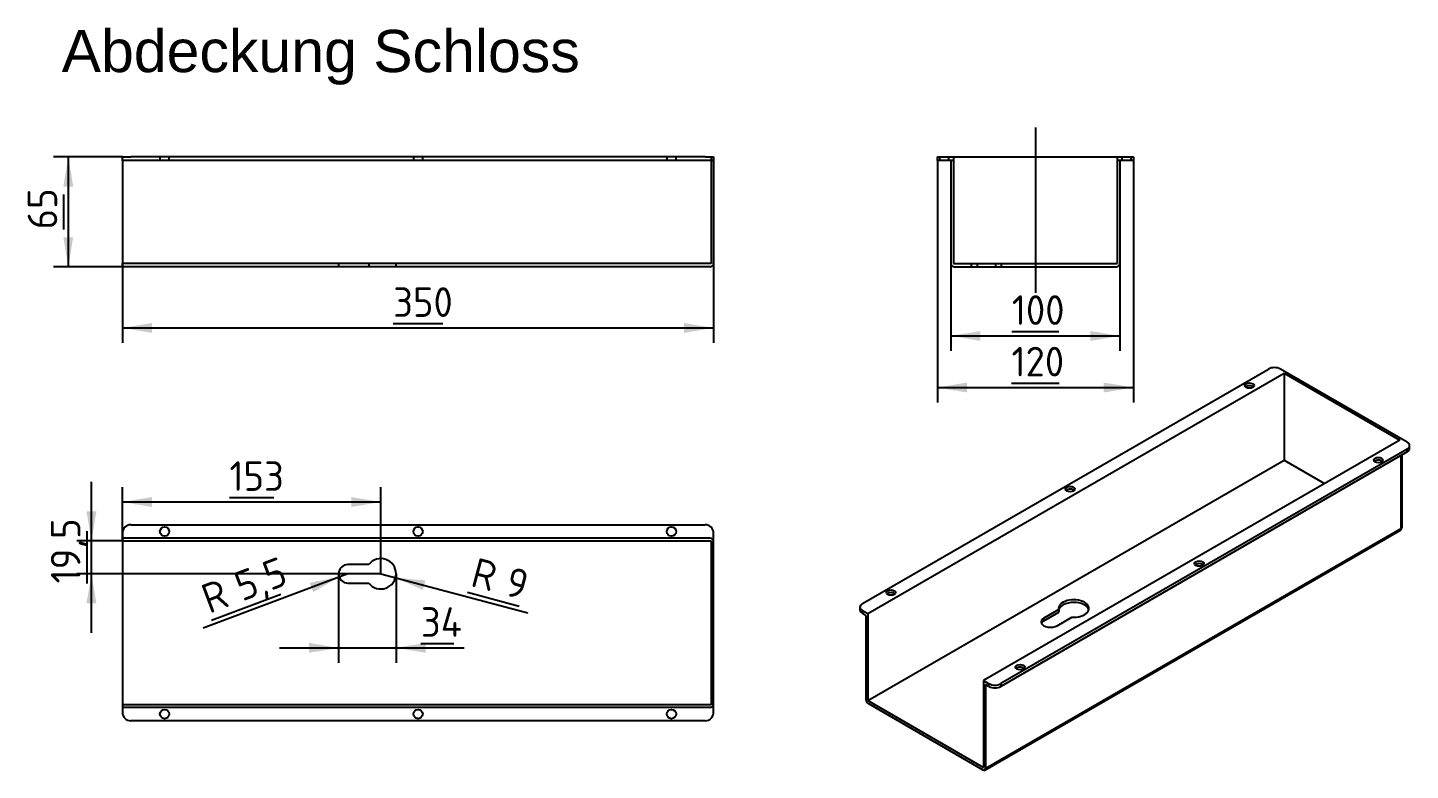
# Model space of a CAD drawing. Header units: millimetres. Extents: x 28 to 832, y 30 to 567.
# Drawn here: x 48.4 to 212.1, y 49.6 to 137.5 of the extents above; entities that cross this region are included whole.
import ezdxf
from ezdxf.enums import TextEntityAlignment as Align
from ezdxf.lldxf.tags import DXFTag

# ---------------------------------------------------------------- set-up
doc = ezdxf.new("R2010")
doc.units = ezdxf.units.MM
doc.layers.add('ABDECKUNG_SCHLOS', color=7, linetype='Continuous')
doc.layers.add('Default', color=7, linetype='Continuous')
doc.styles.add('SEACAD_arial_ttfI', font='arial.ttf', dxfattribs={"height": 0.2})
doc.styles.add('SEACAD_seiso_ttf', font='seiso.ttf', dxfattribs={"height": 0.2})
tags = doc.linetypes.add('CENTER2', pattern=[1.125, 0.75, -0.125, 0.125, -0.125]).pattern_tags.tags
tags[10:11] = [DXFTag(74, 4), DXFTag(75, 0), DXFTag(340, '0'), DXFTag(46, 0.0), DXFTag(50, 0.0), DXFTag(44, 0.0), DXFTag(45, 0.0)]
tags[8:9] = [DXFTag(74, 4), DXFTag(75, 0), DXFTag(340, '0'), DXFTag(46, 0.0), DXFTag(50, 0.0), DXFTag(44, 0.0), DXFTag(45, 0.0)]
tags[6:7] = [DXFTag(74, 4), DXFTag(75, 0), DXFTag(340, '0'), DXFTag(46, 0.0), DXFTag(50, 0.0), DXFTag(44, 0.0), DXFTag(45, 0.0)]
tags[4:5] = [DXFTag(74, 4), DXFTag(75, 0), DXFTag(340, '0'), DXFTag(46, 0.0), DXFTag(50, 0.0), DXFTag(44, 0.0), DXFTag(45, 0.0)]
tags = doc.linetypes.add('HIDDEN2', pattern=[0.1875, 0.125, -0.0625]).pattern_tags.tags
tags[6:7] = [DXFTag(74, 4), DXFTag(75, 0), DXFTag(340, '0'), DXFTag(46, 0.0), DXFTag(50, 0.0), DXFTag(44, 0.0), DXFTag(45, 0.0)]
tags[4:5] = [DXFTag(74, 4), DXFTag(75, 0), DXFTag(340, '0'), DXFTag(46, 0.0), DXFTag(50, 0.0), DXFTag(44, 0.0), DXFTag(45, 0.0)]

# ---------------------------------------------------------------- blocks, each defined once
blk = doc.blocks.new('SEANNOT_GROUP25')
at = {"layer": 'Default', "color": 7, "linetype": 'CENTER2', "ltscale": 25.4}
blk.add_line((167.68, 125.71), (167.68, 106.11), dxfattribs=at)
blk = doc.blocks.new('SE35')
at = {"layer": 'ABDECKUNG_SCHLOS', "color": 7, "linetype": 'Continuous', "ltscale": 25.4}
for p, q in [((59.59, 121.81), (59.59, 122.21)), ((59.59, 122.21), (60.59, 122.21)), ((59.59, 121.81), (59.59, 109.61)), ((60.59, 121.81), (59.59, 121.81)), ((128.59, 122.21), (60.59, 122.21)), ((128.59, 121.81), (60.59, 121.81)), ((128.59, 122.21), (129.59, 122.21)), ((129.59, 121.81), (128.59, 121.81)), ((129.59, 122.21), (129.59, 121.81)), ((129.59, 121.81), (129.59, 109.61)), ((59.59, 109.21), (59.59, 109.61)), ((129.19, 109.21), (59.59, 109.21))]:
    blk.add_line(p, q, dxfattribs=at)
at = {"layer": 'ABDECKUNG_SCHLOS', "color": 7, "linetype": 'HIDDEN2', "ltscale": 25.4}
for p, q in [((64.04, 122.21), (64.04, 121.81)), ((65.14, 121.81), (65.14, 122.21)), ((94.04, 122.21), (94.04, 121.81)), ((95.14, 121.81), (95.14, 122.21)), ((124.04, 122.21), (124.04, 121.81)), ((125.14, 121.81), (125.14, 122.21)), ((129.29, 122.21), (129.29, 109.61)), ((129.29, 109.61), (59.59, 109.61)), ((85.19, 109.61), (85.19, 109.21)), ((88.76, 109.61), (88.76, 109.21)), ((91.99, 109.21), (91.99, 109.61))]:
    blk.add_line(p, q, dxfattribs=at)
at = {"layer": 'ABDECKUNG_SCHLOS', "color": 7, "linetype": 'Continuous', "ltscale": 25.4}
blk.add_arc((129.19, 109.61), 0.4, 270, 360, dxfattribs=at)
blk = doc.blocks.new('SE36')
at = {"layer": 'ABDECKUNG_SCHLOS', "color": 7, "linetype": 'Continuous', "ltscale": 25.4}
for p, q in [((60.59, 78.68), (128.59, 78.68)), ((59.59, 77.68), (59.59, 76.78)), ((129.59, 56.48), (129.59, 77.68)), ((59.59, 76.78), (59.59, 57.38)), ((59.59, 76.78), (129.29, 76.78)), ((129.29, 76.78), (129.29, 57.38)), ((88.76, 73.98), (86.29, 73.98)), ((86.29, 71.78), (88.76, 71.78)), ((129.29, 57.38), (59.59, 57.38)), ((59.59, 57.38), (59.59, 56.48)), ((128.59, 55.48), (60.59, 55.48))]:
    blk.add_line(p, q, dxfattribs=at)
at = {"layer": 'ABDECKUNG_SCHLOS', "color": 7, "linetype": 'HIDDEN2', "ltscale": 25.4}
for p, q in [((129.19, 77.08), (59.59, 77.08)), ((59.59, 57.08), (129.19, 57.08))]:
    blk.add_line(p, q, dxfattribs=at)
at = {"layer": 'ABDECKUNG_SCHLOS', "color": 7, "linetype": 'Continuous', "ltscale": 25.4}
for centre in [(64.59, 77.88), (94.59, 77.88), (124.59, 77.88), (64.59, 56.28), (94.59, 56.28), (124.59, 56.28)]:
    blk.add_circle(centre, 0.55, dxfattribs=at)
for centre, radius, start, end in [((60.59, 77.68), 1, 90, 180), ((128.59, 77.68), 1, 0, 90), ((86.29, 72.88), 1.1, 90, 270), ((90.19, 72.88), 1.8, 217.6699, 142.3301), ((60.59, 56.48), 1, 180, 270), ((128.59, 56.48), 1, 270, 360)]:
    blk.add_arc(centre, radius, start, end, dxfattribs=at)
at = {"layer": 'ABDECKUNG_SCHLOS', "color": 7, "linetype": 'HIDDEN2', "ltscale": 25.4}
for centre, start, end in [((129.19, 76.68), 0, 90), ((129.19, 57.48), 270, 360)]:
    blk.add_arc(centre, 0.4, start, end, dxfattribs=at)
blk = doc.blocks.new('SE37')
at = {"layer": 'ABDECKUNG_SCHLOS', "color": 7, "linetype": 'Continuous', "ltscale": 25.4}
for p, q in [((156.08, 121.81), (156.08, 122.21)), ((156.08, 122.21), (157.08, 122.21)), ((157.08, 121.81), (156.08, 121.81)), ((157.08, 122.21), (157.98, 122.21)), ((157.68, 121.81), (157.08, 121.81)), ((157.68, 121.81), (157.68, 109.61)), ((157.98, 122.21), (157.98, 109.61)), ((157.98, 122.21), (177.38, 122.21)), ((177.38, 122.21), (177.38, 109.61)), ((177.38, 122.21), (178.28, 122.21)), ((177.68, 121.81), (177.68, 109.61)), ((178.28, 121.81), (177.68, 121.81)), ((178.28, 122.21), (179.28, 122.21)), ((179.28, 121.81), (178.28, 121.81)), ((179.28, 122.21), (179.28, 121.81)), ((157.98, 109.61), (177.38, 109.61)), ((158.08, 109.21), (177.28, 109.21))]:
    blk.add_line(p, q, dxfattribs=at)
at = {"layer": 'ABDECKUNG_SCHLOS', "color": 7, "linetype": 'HIDDEN2', "ltscale": 25.4}
for p, q in [((156.33, 122.21), (156.33, 121.81)), ((157.43, 121.81), (157.43, 122.21)), ((158.08, 121.81), (157.68, 121.81)), ((177.68, 121.81), (177.28, 121.81)), ((177.93, 122.21), (177.93, 121.81)), ((179.03, 121.81), (179.03, 122.21)), ((160.08, 109.61), (160.08, 109.21)), ((160.78, 109.61), (160.78, 109.21)), ((162.98, 109.61), (162.98, 109.21)), ((163.68, 109.21), (163.68, 109.61))]:
    blk.add_line(p, q, dxfattribs=at)
at = {"layer": 'ABDECKUNG_SCHLOS', "color": 7, "linetype": 'Continuous', "ltscale": 25.4}
for centre, start, end in [((158.08, 109.61), 180, 270), ((177.28, 109.61), 270, 360)]:
    blk.add_arc(centre, 0.4, start, end, dxfattribs=at)
blk = doc.blocks.new('SE38')
at = {"layer": 'ABDECKUNG_SCHLOS', "color": 7, "linetype": 'Continuous', "ltscale": 25.4}
for p, q in [((147.2, 69.35), (195.28, 97.11)), ((147.83, 68.16), (197.12, 96.62)), ((211.69, 88.45), (196.7, 97.11)), ((197.12, 96.62), (197.12, 86.33)), ((197.12, 96.62), (210.84, 88.7)), ((210.84, 88.7), (161.55, 60.24)), ((211.69, 87.64), (163.6, 59.88)), ((211.69, 87.31), (163.6, 59.55)), ((210.98, 78.25), (210.98, 86.9)), ((211.1, 78.41), (211.1, 86.97)), ((211.69, 87.31), (211.69, 87.64)), ((211.98, 87.72), (211.98, 88.04)), ((147.83, 57.87), (197.12, 86.33)), ((197.12, 86.33), (201.93, 83.55)), ((161.68, 49.65), (210.9, 78.06)), ((161.76, 49.83), (210.98, 78.25)), ((146.91, 68.94), (146.91, 68.61)), ((147.2, 68.53), (147.83, 68.16)), ((147.2, 68.53), (147.2, 68.2)), ((147.62, 67.96), (147.2, 68.2)), ((147.62, 67.96), (147.62, 58)), ((147.83, 68.16), (147.83, 57.87)), ((170.44, 68.64), (168.69, 67.63)), ((168.69, 67.31), (170.44, 68.32)), ((168.69, 67.63), (168.69, 67.31)), ((170.25, 66.73), (172, 67.74)), ((170.44, 68.64), (170.44, 68.32)), ((161.55, 60.24), (161.55, 49.95)), ((161.55, 60.24), (162.19, 59.88)), ((161.76, 59.79), (161.76, 49.83)), ((162.19, 59.55), (161.76, 59.79)), ((162.19, 59.55), (162.19, 59.88)), ((163.6, 59.88), (163.6, 59.55)), ((147.83, 57.87), (161.55, 49.95)), ((147.91, 57.51), (161.48, 49.67))]:
    blk.add_line(p, q, dxfattribs=at)
blk.add_arc((210.7, 78.41), 0.4, 300, 360, dxfattribs=at)
for centre, major_axis, start_param, end_param in [((195.99, 96.7), (1, 0), 0.785398, 2.356194), ((193.02, 94.82), (-0.55, 0), 3.681737, 5.743041), ((210.98, 88.04), (-1, 0), 2.356194, 3.926991), ((210.98, 87.72), (-1, 0), 2.356194, 3.141593), ((208.29, 86), (-0.55, 0), 3.681737, 5.743041), ((171.81, 82.57), (-0.55, 0), 3.681737, 5.743041), ((210.7, 78.41), (-0.2, 0.346), 3.141593, 3.926991), ((210.7, 78.41), (-0.4, 0), 2.356194, 3.141593), ((187.08, 73.76), (-0.55, 0), 3.681737, 5.743041), ((150.59, 70.33), (-0.55, 0), 3.681737, 5.743041), ((147.91, 68.94), (1, 0), 2.356194, 3.926991), ((172.23, 68.77), (-1.8, 0), 1.442862, 6.41112), ((172.23, 68.45), (1.8, 0), 0.157789, 3.013658), ((147.91, 68.61), (1, 0), 3.141593, 3.926991), ((169.47, 67.18), (1.1, 0), 2.356194, 5.497787), ((169.47, 66.86), (1.1, 0), 2.356194, 2.881542), ((165.87, 61.51), (-0.55, 0), 3.681737, 5.743041), ((162.9, 60.28), (-1, 0), 0.785398, 2.356194), ((162.9, 59.96), (1, 0), 3.926991, 5.497787), ((147.91, 57.83), (-0.2, 0.346), 0.785398, 2.356194), ((161.48, 50), (-0.2, 0.346), 2.356194, 3.926991)]:
    blk.add_ellipse(centre, major_axis=major_axis, ratio=0.57735, start_param=start_param, end_param=end_param, dxfattribs=at)
for centre in [(193.02, 95.15), (208.29, 86.33), (171.81, 82.9), (187.08, 74.08), (150.59, 70.65), (165.87, 61.83)]:
    blk.add_ellipse(centre, major_axis=(0.55, 0), ratio=0.57735, dxfattribs=at)
blk = doc.blocks.new('GDimGGroup85')
at = {"layer": 'Default', "linetype": 'Continuous', "ltscale": 25.4}
for points in [[(52.6, 118.71), (53.77, 118.71), (53.18, 122.21)], [(52.6, 112.71), (53.18, 109.21), (53.77, 112.71)]]:
    blk.add_hatch(color=136, dxfattribs=at).paths.add_polyline_path(points)
at = {"layer": 'Default', "color": 7, "linetype": 'Continuous', "ltscale": 25.4}
for p, q in [((59.59, 122.21), (51.43, 122.21)), ((53.18, 122.21), (53.18, 109.21)), ((52.67, 113.64), (52.67, 117.78)), ((59.59, 109.21), (51.43, 109.21))]:
    blk.add_line(p, q, dxfattribs=at)
at = {"layer": 'Default', "color": 136, "linetype": 'Continuous', "lineweight": 20, "ltscale": 25.4, "const_width": 0.00025}
for points in [[(52.6, 118.71), (53.18, 122.21), (53.77, 118.71), (52.6, 118.71)], [(52.6, 112.71), (53.18, 109.21), (53.77, 112.71), (52.6, 112.71)]]:
    blk.add_lwpolyline(points, close=True, dxfattribs=at)
at = {"layer": 'Default', "color": 7, "linetype": 'Continuous', "ltscale": 25.4, "style": 'SEACAD_seiso_ttf'}
blk.add_text('65', height=3.5, rotation=90, dxfattribs=at).set_placement((48.37, 113.64), align=Align.TOP_LEFT)
blk = doc.blocks.new('GDimGGroup86')
at = {"layer": 'Default', "linetype": 'Continuous', "ltscale": 25.4}
for points in [[(63.09, 101.39), (63.09, 102.55), (59.59, 101.97)], [(126.09, 101.39), (129.59, 101.97), (126.09, 102.55)]]:
    blk.add_hatch(color=136, dxfattribs=at).paths.add_polyline_path(points)
at = {"layer": 'Default', "color": 7, "linetype": 'Continuous', "ltscale": 25.4}
for p, q in [((59.59, 109.61), (59.59, 100.22)), ((129.59, 109.61), (129.59, 100.22)), ((59.59, 101.97), (129.59, 101.97)), ((91.64, 102.49), (97.53, 102.49))]:
    blk.add_line(p, q, dxfattribs=at)
at = {"layer": 'Default', "color": 136, "linetype": 'Continuous', "lineweight": 20, "ltscale": 25.4, "const_width": 0.00025}
for points in [[(63.09, 101.39), (59.59, 101.97), (63.09, 102.55), (63.09, 101.39)], [(126.09, 101.39), (129.59, 101.97), (126.09, 102.55), (126.09, 101.39)]]:
    blk.add_lwpolyline(points, close=True, dxfattribs=at)
at = {"layer": 'Default', "color": 7, "linetype": 'Continuous', "ltscale": 25.4, "style": 'SEACAD_seiso_ttf'}
blk.add_text('350', height=3.5, dxfattribs=at).set_placement((91.64, 106.78), align=Align.TOP_LEFT)
blk = doc.blocks.new('GDimGGroup87')
at = {"layer": 'Default', "linetype": 'Continuous', "ltscale": 25.4}
for points in [[(161.18, 100.44), (161.18, 101.61), (157.68, 101.03)], [(174.18, 100.44), (177.68, 101.03), (174.18, 101.61)]]:
    blk.add_hatch(color=136, dxfattribs=at).paths.add_polyline_path(points)
at = {"layer": 'Default', "color": 7, "linetype": 'Continuous', "ltscale": 25.4}
for p, q in [((157.68, 109.61), (157.68, 99.28)), ((177.68, 109.61), (177.68, 99.28)), ((164.89, 101.55), (170.46, 101.55)), ((157.68, 101.03), (177.68, 101.03))]:
    blk.add_line(p, q, dxfattribs=at)
at = {"layer": 'Default', "color": 136, "linetype": 'Continuous', "lineweight": 20, "ltscale": 25.4, "const_width": 0.00025}
for points in [[(161.18, 100.44), (157.68, 101.03), (161.18, 101.61), (161.18, 100.44)], [(174.18, 100.44), (177.68, 101.03), (174.18, 101.61), (174.18, 100.44)]]:
    blk.add_lwpolyline(points, close=True, dxfattribs=at)
at = {"layer": 'Default', "color": 7, "linetype": 'Continuous', "ltscale": 25.4, "style": 'SEACAD_seiso_ttf'}
blk.add_text('100', height=3.5, dxfattribs=at).set_placement((164.89, 105.84), align=Align.TOP_LEFT)
blk = doc.blocks.new('GDimGGroup88')
at = {"layer": 'Default', "linetype": 'Continuous', "ltscale": 25.4}
for points in [[(159.58, 94.34), (159.58, 95.51), (156.08, 94.92)], [(175.78, 94.34), (179.28, 94.92), (175.78, 95.51)]]:
    blk.add_hatch(color=136, dxfattribs=at).paths.add_polyline_path(points)
at = {"layer": 'Default', "color": 7, "linetype": 'Continuous', "ltscale": 25.4}
for p, q in [((156.08, 121.81), (156.08, 93.17)), ((179.28, 121.81), (179.28, 93.17)), ((164.85, 95.44), (170.5, 95.44)), ((156.08, 94.92), (179.28, 94.92))]:
    blk.add_line(p, q, dxfattribs=at)
at = {"layer": 'Default', "color": 136, "linetype": 'Continuous', "lineweight": 20, "ltscale": 25.4, "const_width": 0.00025}
for points in [[(159.58, 94.34), (156.08, 94.92), (159.58, 95.51), (159.58, 94.34)], [(175.78, 94.34), (179.28, 94.92), (175.78, 95.51), (175.78, 94.34)]]:
    blk.add_lwpolyline(points, close=True, dxfattribs=at)
at = {"layer": 'Default', "color": 7, "linetype": 'Continuous', "ltscale": 25.4, "style": 'SEACAD_seiso_ttf'}
blk.add_text('120', height=3.5, dxfattribs=at).set_placement((164.85, 99.74), align=Align.TOP_LEFT)
blk = doc.blocks.new('GDimGGroup89')
at = {"layer": 'Default', "linetype": 'Continuous', "ltscale": 25.4}
for points in [[(81.69, 63.53), (85.19, 64.11), (81.69, 64.69)], [(95.49, 63.53), (95.49, 64.69), (91.99, 64.11)]]:
    blk.add_hatch(color=136, dxfattribs=at).paths.add_polyline_path(points)
at = {"layer": 'Default', "color": 7, "linetype": 'Continuous', "ltscale": 25.4}
for p, q in [((85.19, 72.88), (85.19, 62.36)), ((91.99, 72.88), (91.99, 62.36)), ((78.19, 64.11), (100.05, 64.11)), ((94.93, 64.63), (98.83, 64.63))]:
    blk.add_line(p, q, dxfattribs=at)
at = {"layer": 'Default', "color": 136, "linetype": 'Continuous', "lineweight": 20, "ltscale": 25.4, "const_width": 0.00025}
for points in [[(81.69, 63.53), (85.19, 64.11), (81.69, 64.69), (81.69, 63.53)], [(95.49, 63.53), (91.99, 64.11), (95.49, 64.69), (95.49, 63.53)]]:
    blk.add_lwpolyline(points, close=True, dxfattribs=at)
at = {"layer": 'Default', "color": 7, "linetype": 'Continuous', "ltscale": 25.4, "style": 'SEACAD_seiso_ttf'}
blk.add_text('34', height=3.5, dxfattribs=at).set_placement((94.93, 68.92), align=Align.TOP_LEFT)
blk = doc.blocks.new('GDimGGroup90')
at = {"layer": 'Default', "linetype": 'Continuous', "ltscale": 25.4}
blk.add_hatch(color=136, dxfattribs=at).paths.add_polyline_path([(95.46, 72.08), (91.93, 72.42), (95.16, 70.96)])
at = {"layer": 'Default', "color": 7, "linetype": 'Continuous', "ltscale": 25.4}
for p, q in [((90.19, 72.88), (107.61, 68.25)), ((100.46, 70.69), (106.56, 69.06))]:
    blk.add_line(p, q, dxfattribs=at)
at = {"layer": 'Default', "color": 136, "linetype": 'Continuous', "lineweight": 20, "ltscale": 25.4, "const_width": 0.00025}
blk.add_lwpolyline([(95.46, 72.08), (91.93, 72.42), (95.16, 70.96), (95.46, 72.08)], close=True, dxfattribs=at)
at = {"layer": 'Default', "color": 7, "linetype": 'Continuous', "ltscale": 25.4, "style": 'SEACAD_seiso_ttf'}
for s, p in [('R', (101.56, 74.84)), ('9', (105.59, 73.77))]:
    blk.add_text(s, height=3.5, rotation=345.1102, dxfattribs=at).set_placement(p, align=Align.TOP_LEFT)
blk = doc.blocks.new('GDimGGroup91')
at = {"layer": 'Default', "linetype": 'Continuous', "ltscale": 25.4}
blk.add_hatch(color=136, dxfattribs=at).paths.add_polyline_path([(82.18, 70.72), (85.26, 72.5), (81.78, 71.81)])
at = {"layer": 'Default', "color": 7, "linetype": 'Continuous', "ltscale": 25.4}
for p, q in [((86.29, 72.88), (69.17, 66.46)), ((70.13, 67.38), (78.35, 70.46))]:
    blk.add_line(p, q, dxfattribs=at)
at = {"layer": 'Default', "color": 136, "linetype": 'Continuous', "lineweight": 20, "ltscale": 25.4, "const_width": 0.00025}
blk.add_lwpolyline([(82.18, 70.72), (85.26, 72.5), (81.78, 71.81), (82.18, 70.72)], close=True, dxfattribs=at)
at = {"layer": 'Default', "color": 7, "linetype": 'Continuous', "ltscale": 25.4, "style": 'SEACAD_seiso_ttf'}
for s, p in [('5,5', (72.53, 72.86)), ('R', (68.62, 71.4))]:
    blk.add_text(s, height=3.5, rotation=20.5539, dxfattribs=at).set_placement(p, align=Align.TOP_LEFT)
blk = doc.blocks.new('GDimGGroup92')
at = {"layer": 'Default', "linetype": 'Continuous', "ltscale": 25.4}
for points in [[(55.34, 80.28), (55.93, 76.78), (56.51, 80.28)], [(55.34, 69.38), (56.51, 69.38), (55.93, 72.88)]]:
    blk.add_hatch(color=136, dxfattribs=at).paths.add_polyline_path(points)
at = {"layer": 'Default', "color": 7, "linetype": 'Continuous', "ltscale": 25.4}
for p, q in [((55.93, 65.88), (55.93, 83.78)), ((55.41, 71.73), (55.41, 77.93)), ((59.59, 76.78), (54.18, 76.78)), ((90.19, 72.88), (54.18, 72.88))]:
    blk.add_line(p, q, dxfattribs=at)
at = {"layer": 'Default', "color": 136, "linetype": 'Continuous', "lineweight": 20, "ltscale": 25.4, "const_width": 0.00025}
for points in [[(55.34, 80.28), (55.93, 76.78), (56.51, 80.28), (55.34, 80.28)], [(55.34, 69.38), (55.93, 72.88), (56.51, 69.38), (55.34, 69.38)]]:
    blk.add_lwpolyline(points, close=True, dxfattribs=at)
at = {"layer": 'Default', "color": 7, "linetype": 'Continuous', "ltscale": 25.4, "style": 'SEACAD_seiso_ttf'}
blk.add_text('19,5', height=3.5, rotation=90, dxfattribs=at).set_placement((51.12, 71.73), align=Align.TOP_LEFT)
blk = doc.blocks.new('GDimGGroup93')
at = {"layer": 'Default', "linetype": 'Continuous', "ltscale": 25.4}
for points in [[(63.09, 81.96), (59.59, 81.38), (63.09, 80.79)], [(86.69, 81.96), (86.69, 80.79), (90.19, 81.38)]]:
    blk.add_hatch(color=136, dxfattribs=at).paths.add_polyline_path(points)
at = {"layer": 'Default', "color": 7, "linetype": 'Continuous', "ltscale": 25.4}
for p, q in [((59.59, 76.78), (59.59, 83.13)), ((72.26, 81.89), (77.51, 81.89)), ((90.19, 72.88), (90.19, 83.13)), ((59.59, 81.38), (90.19, 81.38))]:
    blk.add_line(p, q, dxfattribs=at)
at = {"layer": 'Default', "color": 136, "linetype": 'Continuous', "lineweight": 20, "ltscale": 25.4, "const_width": 0.00025}
for points in [[(63.09, 81.96), (59.59, 81.38), (63.09, 80.79), (63.09, 81.96)], [(86.69, 81.96), (90.19, 81.38), (86.69, 80.79), (86.69, 81.96)]]:
    blk.add_lwpolyline(points, close=True, dxfattribs=at)
at = {"layer": 'Default', "color": 7, "linetype": 'Continuous', "ltscale": 25.4, "style": 'SEACAD_seiso_ttf'}
blk.add_text('153', height=3.5, dxfattribs=at).set_placement((72.26, 86.19), align=Align.TOP_LEFT)

msp = doc.modelspace()

# ---------------------------------------------------------------- block references
at = {"layer": 'Default'}
for name in ['SEANNOT_GROUP25', 'GDimGGroup85', 'SE35', 'SE37', 'GDimGGroup88', 'GDimGGroup86', 'GDimGGroup87', 'SE38', 'GDimGGroup93', 'GDimGGroup92', 'SE36', 'GDimGGroup91', 'GDimGGroup90', 'GDimGGroup89']:
    msp.add_blockref(name, (0, 0), dxfattribs=at)

# ---------------------------------------------------------------- texts
at = {"layer": 'Default', "color": 7, "linetype": 'Continuous', "ltscale": 25.4, "style": 'SEACAD_arial_ttfI'}
msp.add_text('Abdeckung Schloss', height=5, dxfattribs=at).set_placement((52.4, 137.25), align=Align.TOP_LEFT)

doc.saveas('drawing.dxf')
